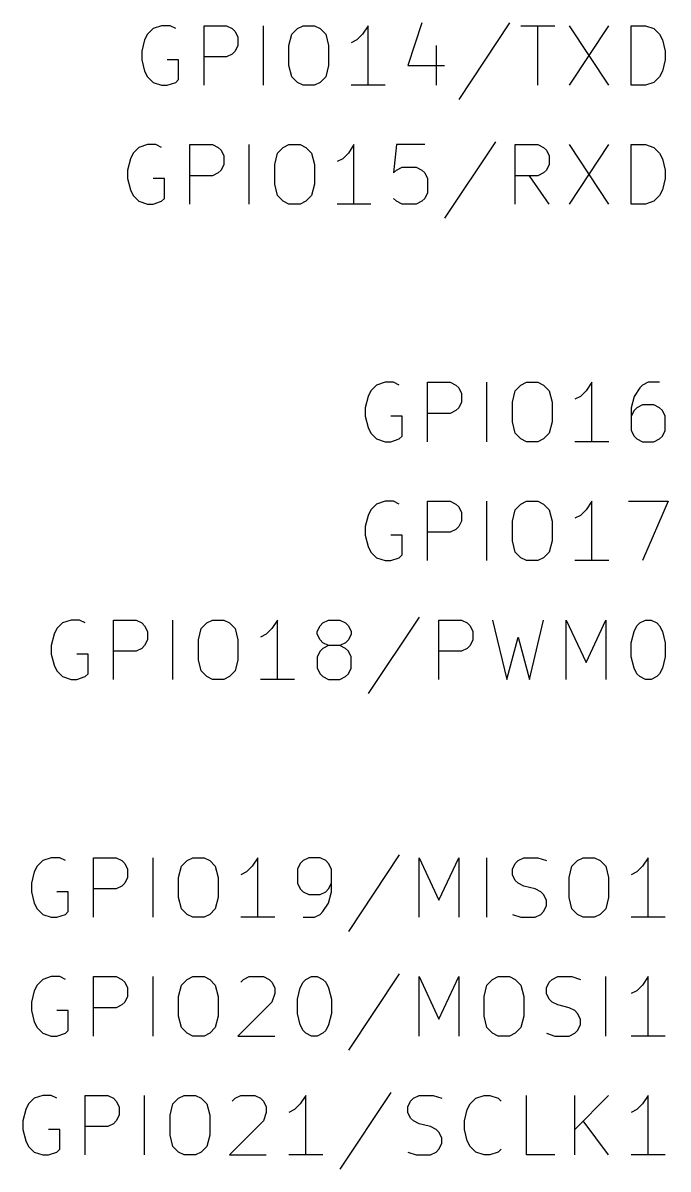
# Model space of a CAD drawing. Extents: x 0.4 to 11.3, y -7.9 to -0.4.
# Drawn here: x 7.36 to 7.903, y -3.185 to -2.221 of the extents above; entities that cross this region are included whole.
import ezdxf

# ---------------------------------------------------------------- set-up
doc = ezdxf.new("R2010")
doc.units = 0
doc.header["$MEASUREMENT"] = 0
doc.layers.add('CYAN2', color=4, linetype='CONTINUOUS')

msp = doc.modelspace()

# ---------------------------------------------------------------- linework, layer by layer
at = {"layer": 'CYAN2', "linetype": 'CONTINUOUS'}
for p, q in [((7.46952, -2.22551), (7.46476, -2.23028)), ((7.47667, -2.22313), (7.46952, -2.22551)), ((7.48381, -2.22313), (7.47667, -2.22313)), ((7.48857, -2.22551), (7.48381, -2.22313)), ((7.51238, -2.27313), (7.51238, -2.22313)), ((7.51238, -2.22313), (7.53143, -2.22313)), ((7.53143, -2.22313), (7.53619, -2.22551)), ((7.53619, -2.22551), (7.53857, -2.22789)), ((7.56238, -2.27313), (7.56238, -2.22313)), ((7.58619, -2.23028), (7.59095, -2.22551)), ((7.59095, -2.22551), (7.59571, -2.22313)), ((7.59571, -2.22313), (7.60524, -2.22313)), ((7.60524, -2.22313), (7.61, -2.22551)), ((7.61, -2.22551), (7.61476, -2.23028)), ((7.65048, -2.22313), (7.64572, -2.23028)), ((7.65048, -2.27313), (7.65048, -2.22313)), ((7.69571, -2.22075), (7.68381, -2.25646)), ((7.76952, -2.22075), (7.72667, -2.28504)), ((7.77905, -2.22313), (7.80762, -2.22313)), ((7.79333, -2.27313), (7.79333, -2.22313)), ((7.81952, -2.22313), (7.85285, -2.27313)), ((7.85285, -2.22313), (7.81952, -2.27313)), ((7.8719, -2.27313), (7.8719, -2.22313)), ((7.8719, -2.22313), (7.88381, -2.22313)), ((7.88381, -2.22313), (7.89095, -2.22551)), ((7.89095, -2.22551), (7.89571, -2.23028)), ((7.46238, -2.23504), (7.46, -2.24456)), ((7.46476, -2.23028), (7.46238, -2.23504)), ((7.53857, -2.22789), (7.54095, -2.23265)), ((7.54095, -2.23265), (7.54095, -2.2398)), ((7.58381, -2.2398), (7.58619, -2.23028)), ((7.61476, -2.23028), (7.61714, -2.2398)), ((7.64095, -2.23504), (7.63619, -2.23742)), ((7.64572, -2.23028), (7.64095, -2.23504)), ((7.89571, -2.23028), (7.89809, -2.23504)), ((7.89809, -2.23504), (7.90047, -2.24456)), ((7.46, -2.24456), (7.46, -2.2517)), ((7.53857, -2.24456), (7.53619, -2.24694)), ((7.54095, -2.2398), (7.53857, -2.24456)), ((7.58381, -2.25646), (7.58381, -2.2398)), ((7.61714, -2.2398), (7.61714, -2.25646)), ((7.70762, -2.2398), (7.70762, -2.27313)), ((7.90047, -2.24456), (7.90047, -2.2517)), ((7.46, -2.2517), (7.46238, -2.26122)), ((7.49095, -2.2517), (7.48143, -2.2517)), ((7.49095, -2.26837), (7.49095, -2.2517)), ((7.53143, -2.24932), (7.51238, -2.24932)), ((7.53619, -2.24694), (7.53143, -2.24932)), ((7.90047, -2.2517), (7.89809, -2.26122)), ((7.46238, -2.26122), (7.46476, -2.26599)), ((7.46476, -2.26599), (7.46952, -2.27075)), ((7.58619, -2.26599), (7.58381, -2.25646)), ((7.59095, -2.27075), (7.58619, -2.26599)), ((7.61476, -2.26599), (7.61, -2.27075)), ((7.61714, -2.25646), (7.61476, -2.26599)), ((7.68381, -2.25646), (7.71476, -2.25646)), ((7.89571, -2.26599), (7.89095, -2.27075)), ((7.89809, -2.26122), (7.89571, -2.26599)), ((7.46952, -2.27075), (7.47667, -2.27313)), ((7.47667, -2.27313), (7.48143, -2.27313)), ((7.48143, -2.27313), (7.48857, -2.27075)), ((7.48857, -2.27075), (7.49095, -2.26837)), ((7.59571, -2.27313), (7.59095, -2.27075)), ((7.60524, -2.27313), (7.59571, -2.27313)), ((7.61, -2.27075), (7.60524, -2.27313)), ((7.66476, -2.27313), (7.63619, -2.27313)), ((7.88381, -2.27313), (7.8719, -2.27313)), ((7.89095, -2.27075), (7.88381, -2.27313)), ((7.46476, -2.32313), (7.45762, -2.32551)), ((7.4719, -2.32313), (7.46476, -2.32313)), ((7.47667, -2.32551), (7.4719, -2.32313)), ((7.50047, -2.37313), (7.50047, -2.32313)), ((7.50047, -2.32313), (7.51952, -2.32313)), ((7.51952, -2.32313), (7.52428, -2.32551)), ((7.55047, -2.37313), (7.55047, -2.32313)), ((7.57905, -2.32551), (7.58381, -2.32313)), ((7.58381, -2.32313), (7.59333, -2.32313)), ((7.59333, -2.32313), (7.59809, -2.32551)), ((7.63857, -2.32313), (7.63381, -2.33028)), ((7.63857, -2.37313), (7.63857, -2.32313)), ((7.67428, -2.32313), (7.67191, -2.34694)), ((7.69809, -2.32313), (7.67428, -2.32313)), ((7.75762, -2.32075), (7.71476, -2.38504)), ((7.77428, -2.37313), (7.77428, -2.32313)), ((7.77428, -2.32313), (7.79333, -2.32313)), ((7.79333, -2.32313), (7.79809, -2.32551)), ((7.81952, -2.32313), (7.85285, -2.37313)), ((7.85285, -2.32313), (7.81952, -2.37313)), ((7.8719, -2.37313), (7.8719, -2.32313)), ((7.8719, -2.32313), (7.88381, -2.32313)), ((7.88381, -2.32313), (7.89095, -2.32551)), ((7.45285, -2.33028), (7.45047, -2.33504)), ((7.45762, -2.32551), (7.45285, -2.33028)), ((7.52428, -2.32551), (7.52667, -2.32789)), ((7.52667, -2.32789), (7.52904, -2.33265)), ((7.52904, -2.33265), (7.52904, -2.3398)), ((7.57191, -2.3398), (7.57428, -2.33028)), ((7.57428, -2.33028), (7.57905, -2.32551)), ((7.59809, -2.32551), (7.60285, -2.33028)), ((7.60285, -2.33028), (7.60524, -2.3398)), ((7.63381, -2.33028), (7.62905, -2.33504)), ((7.79809, -2.32551), (7.80048, -2.32789)), ((7.80048, -2.32789), (7.80285, -2.33265)), ((7.80285, -2.33265), (7.80285, -2.3398)), ((7.89095, -2.32551), (7.89571, -2.33028)), ((7.89571, -2.33028), (7.89809, -2.33504)), ((7.45047, -2.33504), (7.44809, -2.34456)), ((7.52904, -2.3398), (7.52667, -2.34456)), ((7.57191, -2.35646), (7.57191, -2.3398)), ((7.60524, -2.3398), (7.60524, -2.35646)), ((7.62905, -2.33504), (7.62429, -2.33742)), ((7.67428, -2.34456), (7.67905, -2.34218)), ((7.67905, -2.34218), (7.69095, -2.34218)), ((7.69095, -2.34218), (7.69571, -2.34456)), ((7.80285, -2.3398), (7.80048, -2.34456)), ((7.89809, -2.33504), (7.90047, -2.34456)), ((7.44809, -2.34456), (7.44809, -2.3517)), ((7.44809, -2.3517), (7.45047, -2.36122)), ((7.47904, -2.3517), (7.46952, -2.3517)), ((7.47904, -2.36837), (7.47904, -2.3517)), ((7.51952, -2.34932), (7.50047, -2.34932)), ((7.52428, -2.34694), (7.51952, -2.34932)), ((7.52667, -2.34456), (7.52428, -2.34694)), ((7.67191, -2.34694), (7.67428, -2.34456)), ((7.69571, -2.34456), (7.69809, -2.34694)), ((7.69809, -2.34694), (7.70048, -2.3517)), ((7.70048, -2.3517), (7.70048, -2.36361)), ((7.79333, -2.34932), (7.77428, -2.34932)), ((7.80285, -2.37313), (7.78619, -2.34932)), ((7.79809, -2.34694), (7.79333, -2.34932)), ((7.80048, -2.34456), (7.79809, -2.34694)), ((7.90047, -2.3517), (7.89809, -2.36122)), ((7.90047, -2.34456), (7.90047, -2.3517)), ((7.45047, -2.36122), (7.45285, -2.36599)), ((7.57428, -2.36599), (7.57191, -2.35646)), ((7.60524, -2.35646), (7.60285, -2.36599)), ((7.89809, -2.36122), (7.89571, -2.36599)), ((7.45285, -2.36599), (7.45762, -2.37075)), ((7.45762, -2.37075), (7.46476, -2.37313)), ((7.46952, -2.37313), (7.47667, -2.37075)), ((7.47667, -2.37075), (7.47904, -2.36837)), ((7.57905, -2.37075), (7.57428, -2.36599)), ((7.58381, -2.37313), (7.57905, -2.37075)), ((7.59809, -2.37075), (7.59333, -2.37313)), ((7.60285, -2.36599), (7.59809, -2.37075)), ((7.67428, -2.37075), (7.67191, -2.36837)), ((7.67905, -2.37313), (7.67428, -2.37075)), ((7.69571, -2.37075), (7.69095, -2.37313)), ((7.69809, -2.36837), (7.69571, -2.37075)), ((7.70048, -2.36361), (7.69809, -2.36837)), ((7.89095, -2.37075), (7.88381, -2.37313)), ((7.89571, -2.36599), (7.89095, -2.37075)), ((7.46476, -2.37313), (7.46952, -2.37313)), ((7.59333, -2.37313), (7.58381, -2.37313)), ((7.65286, -2.37313), (7.62429, -2.37313)), ((7.69095, -2.37313), (7.67905, -2.37313)), ((7.88381, -2.37313), (7.8719, -2.37313)), ((7.65762, -2.52551), (7.65285, -2.53028)), ((7.66476, -2.52313), (7.65762, -2.52551)), ((7.6719, -2.52313), (7.66476, -2.52313)), ((7.67667, -2.52551), (7.6719, -2.52313)), ((7.70047, -2.57313), (7.70047, -2.52313)), ((7.70047, -2.52313), (7.71952, -2.52313)), ((7.71952, -2.52313), (7.72428, -2.52551)), ((7.72428, -2.52551), (7.72667, -2.52789)), ((7.75047, -2.57313), (7.75047, -2.52313)), ((7.77428, -2.53028), (7.77905, -2.52551)), ((7.77905, -2.52551), (7.78381, -2.52313)), ((7.78381, -2.52313), (7.79333, -2.52313)), ((7.79333, -2.52313), (7.79809, -2.52551)), ((7.79809, -2.52551), (7.80285, -2.53028)), ((7.83857, -2.52313), (7.83381, -2.53028)), ((7.83857, -2.57313), (7.83857, -2.52313)), ((7.88143, -2.52551), (7.87905, -2.52789)), ((7.88619, -2.52313), (7.88143, -2.52551)), ((7.89571, -2.52313), (7.88619, -2.52313)), ((7.65047, -2.53504), (7.64809, -2.54456)), ((7.65285, -2.53028), (7.65047, -2.53504)), ((7.72667, -2.52789), (7.72904, -2.53265)), ((7.72904, -2.53265), (7.72904, -2.5398)), ((7.77191, -2.5398), (7.77428, -2.53028)), ((7.80285, -2.53028), (7.80524, -2.5398)), ((7.82905, -2.53504), (7.82429, -2.53742)), ((7.83381, -2.53028), (7.82905, -2.53504)), ((7.87428, -2.53504), (7.87191, -2.54456)), ((7.87905, -2.52789), (7.87428, -2.53504)), ((7.64809, -2.54456), (7.64809, -2.5517)), ((7.72667, -2.54456), (7.72428, -2.54694)), ((7.72904, -2.5398), (7.72667, -2.54456)), ((7.77191, -2.55646), (7.77191, -2.5398)), ((7.80524, -2.5398), (7.80524, -2.55646)), ((7.87191, -2.54456), (7.87191, -2.56361)), ((7.87667, -2.54456), (7.87428, -2.54694)), ((7.88143, -2.54218), (7.87667, -2.54456)), ((7.89095, -2.54218), (7.88143, -2.54218)), ((7.89571, -2.54456), (7.89095, -2.54218)), ((7.89809, -2.54694), (7.89571, -2.54456)), ((7.64809, -2.5517), (7.65047, -2.56122)), ((7.67904, -2.5517), (7.66952, -2.5517)), ((7.67904, -2.56837), (7.67904, -2.5517)), ((7.71952, -2.54932), (7.70047, -2.54932)), ((7.72428, -2.54694), (7.71952, -2.54932)), ((7.87428, -2.54694), (7.87191, -2.5517)), ((7.90048, -2.5517), (7.89809, -2.54694)), ((7.90048, -2.56361), (7.90048, -2.5517)), ((7.65047, -2.56122), (7.65285, -2.56599)), ((7.77428, -2.56599), (7.77191, -2.55646)), ((7.80524, -2.55646), (7.80285, -2.56599)), ((7.87191, -2.56361), (7.87428, -2.56837)), ((7.89809, -2.56837), (7.90048, -2.56361)), ((7.65285, -2.56599), (7.65762, -2.57075)), ((7.65762, -2.57075), (7.66476, -2.57313)), ((7.66476, -2.57313), (7.66952, -2.57313)), ((7.66952, -2.57313), (7.67667, -2.57075)), ((7.67667, -2.57075), (7.67904, -2.56837)), ((7.77905, -2.57075), (7.77428, -2.56599)), ((7.78381, -2.57313), (7.77905, -2.57075)), ((7.79333, -2.57313), (7.78381, -2.57313)), ((7.79809, -2.57075), (7.79333, -2.57313)), ((7.80285, -2.56599), (7.79809, -2.57075)), ((7.85286, -2.57313), (7.82429, -2.57313)), ((7.87428, -2.56837), (7.87667, -2.57075)), ((7.87667, -2.57075), (7.88143, -2.57313)), ((7.88143, -2.57313), (7.89095, -2.57313)), ((7.89095, -2.57313), (7.89571, -2.57075)), ((7.89571, -2.57075), (7.89809, -2.56837)), ((7.65285, -2.63028), (7.65047, -2.63504)), ((7.65762, -2.62551), (7.65285, -2.63028)), ((7.66476, -2.62313), (7.65762, -2.62551)), ((7.6719, -2.62313), (7.66476, -2.62313)), ((7.67667, -2.62551), (7.6719, -2.62313)), ((7.70047, -2.67313), (7.70047, -2.62313)), ((7.70047, -2.62313), (7.71952, -2.62313)), ((7.71952, -2.62313), (7.72428, -2.62551)), ((7.72428, -2.62551), (7.72667, -2.62789)), ((7.72667, -2.62789), (7.72904, -2.63265)), ((7.75047, -2.67313), (7.75047, -2.62313)), ((7.77191, -2.6398), (7.77428, -2.63028)), ((7.77428, -2.63028), (7.77905, -2.62551)), ((7.77905, -2.62551), (7.78381, -2.62313)), ((7.78381, -2.62313), (7.79333, -2.62313)), ((7.79333, -2.62313), (7.79809, -2.62551)), ((7.79809, -2.62551), (7.80285, -2.63028)), ((7.80285, -2.63028), (7.80524, -2.6398)), ((7.83381, -2.63028), (7.82905, -2.63504)), ((7.83857, -2.62313), (7.83381, -2.63028)), ((7.83857, -2.67313), (7.83857, -2.62313)), ((7.86952, -2.62313), (7.90285, -2.62313)), ((7.90285, -2.62313), (7.88143, -2.67313)), ((7.65047, -2.63504), (7.64809, -2.64456)), ((7.72904, -2.6398), (7.72667, -2.64456)), ((7.72904, -2.63265), (7.72904, -2.6398)), ((7.77191, -2.65646), (7.77191, -2.6398)), ((7.80524, -2.6398), (7.80524, -2.65646)), ((7.82905, -2.63504), (7.82429, -2.63742)), ((7.64809, -2.64456), (7.64809, -2.6517)), ((7.64809, -2.6517), (7.65047, -2.66122)), ((7.67904, -2.6517), (7.66952, -2.6517)), ((7.67904, -2.66837), (7.67904, -2.6517)), ((7.71952, -2.64932), (7.70047, -2.64932)), ((7.72428, -2.64694), (7.71952, -2.64932)), ((7.72667, -2.64456), (7.72428, -2.64694)), ((7.65047, -2.66122), (7.65285, -2.66599)), ((7.77428, -2.66599), (7.77191, -2.65646)), ((7.80524, -2.65646), (7.80285, -2.66599)), ((7.65285, -2.66599), (7.65762, -2.67075)), ((7.65762, -2.67075), (7.66476, -2.67313)), ((7.66952, -2.67313), (7.67667, -2.67075)), ((7.67667, -2.67075), (7.67904, -2.66837)), ((7.77905, -2.67075), (7.77428, -2.66599)), ((7.78381, -2.67313), (7.77905, -2.67075)), ((7.79809, -2.67075), (7.79333, -2.67313)), ((7.80285, -2.66599), (7.79809, -2.67075)), ((7.66476, -2.67313), (7.66952, -2.67313)), ((7.79333, -2.67313), (7.78381, -2.67313)), ((7.85286, -2.67313), (7.82429, -2.67313)), ((7.39333, -2.72551), (7.38857, -2.73028)), ((7.40048, -2.72313), (7.39333, -2.72551)), ((7.40762, -2.72313), (7.40048, -2.72313)), ((7.41238, -2.72551), (7.40762, -2.72313)), ((7.43619, -2.77313), (7.43619, -2.72313)), ((7.43619, -2.72313), (7.45524, -2.72313)), ((7.45524, -2.72313), (7.46, -2.72551)), ((7.46, -2.72551), (7.46238, -2.72789)), ((7.46238, -2.72789), (7.46476, -2.73265)), ((7.48619, -2.77313), (7.48619, -2.72313)), ((7.51, -2.73028), (7.51476, -2.72551)), ((7.51476, -2.72551), (7.51952, -2.72313)), ((7.51952, -2.72313), (7.52905, -2.72313)), ((7.52905, -2.72313), (7.53381, -2.72551)), ((7.53381, -2.72551), (7.53857, -2.73028)), ((7.57429, -2.72313), (7.56953, -2.73028)), ((7.57429, -2.77313), (7.57429, -2.72313)), ((7.60762, -2.73265), (7.61, -2.72789)), ((7.61, -2.72789), (7.61238, -2.72551)), ((7.61238, -2.72551), (7.61715, -2.72313)), ((7.61715, -2.72313), (7.62667, -2.72313)), ((7.62667, -2.72313), (7.63143, -2.72551)), ((7.63143, -2.72551), (7.63381, -2.72789)), ((7.63381, -2.72789), (7.63619, -2.73265)), ((7.69333, -2.72075), (7.65048, -2.78504)), ((7.71, -2.77313), (7.71, -2.72313)), ((7.71, -2.72313), (7.72905, -2.72313)), ((7.72905, -2.72313), (7.73381, -2.72551)), ((7.73381, -2.72551), (7.73619, -2.72789)), ((7.73619, -2.72789), (7.73857, -2.73265)), ((7.75524, -2.72313), (7.76715, -2.77313)), ((7.78619, -2.77313), (7.7981, -2.72313)), ((7.81714, -2.77313), (7.81714, -2.72313)), ((7.81714, -2.72313), (7.83381, -2.75885)), ((7.83381, -2.75885), (7.85048, -2.72313)), ((7.85048, -2.72313), (7.85048, -2.77313)), ((7.87428, -2.73265), (7.87667, -2.72789)), ((7.87667, -2.72789), (7.87905, -2.72551)), ((7.87905, -2.72551), (7.88381, -2.72313)), ((7.88381, -2.72313), (7.88857, -2.72313)), ((7.88857, -2.72313), (7.89333, -2.72551)), ((7.89333, -2.72551), (7.89571, -2.72789)), ((7.89571, -2.72789), (7.89809, -2.73265)), ((7.38619, -2.73504), (7.38381, -2.74456)), ((7.38857, -2.73028), (7.38619, -2.73504)), ((7.46476, -2.73265), (7.46476, -2.7398)), ((7.50762, -2.7398), (7.51, -2.73028)), ((7.53857, -2.73028), (7.54095, -2.7398)), ((7.56476, -2.73504), (7.56, -2.73742)), ((7.56953, -2.73028), (7.56476, -2.73504)), ((7.60762, -2.73504), (7.60762, -2.73265)), ((7.61, -2.7398), (7.60762, -2.73504)), ((7.63619, -2.73504), (7.63381, -2.7398)), ((7.63619, -2.73265), (7.63619, -2.73504)), ((7.73857, -2.73265), (7.73857, -2.7398)), ((7.76715, -2.77313), (7.77667, -2.73742)), ((7.77667, -2.73742), (7.78619, -2.77313)), ((7.87191, -2.74218), (7.87428, -2.73265)), ((7.89809, -2.73265), (7.90048, -2.74218)), ((7.38381, -2.74456), (7.38381, -2.7517)), ((7.46, -2.74694), (7.45524, -2.74932)), ((7.46238, -2.74456), (7.46, -2.74694)), ((7.46476, -2.7398), (7.46238, -2.74456)), ((7.50762, -2.75646), (7.50762, -2.7398)), ((7.54095, -2.7398), (7.54095, -2.75646)), ((7.61238, -2.74218), (7.61, -2.7398)), ((7.61238, -2.74694), (7.61, -2.74932)), ((7.61715, -2.74456), (7.61238, -2.74218)), ((7.61715, -2.74456), (7.61238, -2.74694)), ((7.62667, -2.74456), (7.61715, -2.74456)), ((7.63143, -2.74218), (7.62667, -2.74456)), ((7.63143, -2.74694), (7.62667, -2.74456)), ((7.63381, -2.7398), (7.63143, -2.74218)), ((7.63381, -2.74932), (7.63143, -2.74694)), ((7.73381, -2.74694), (7.72905, -2.74932)), ((7.73619, -2.74456), (7.73381, -2.74694)), ((7.73857, -2.7398), (7.73619, -2.74456)), ((7.87191, -2.75408), (7.87191, -2.74218)), ((7.90048, -2.74218), (7.90048, -2.75408)), ((7.38381, -2.7517), (7.38619, -2.76122)), ((7.41476, -2.7517), (7.40524, -2.7517)), ((7.41476, -2.76837), (7.41476, -2.7517)), ((7.45524, -2.74932), (7.43619, -2.74932)), ((7.51, -2.76599), (7.50762, -2.75646)), ((7.54095, -2.75646), (7.53857, -2.76599)), ((7.61, -2.74932), (7.60762, -2.75408)), ((7.60762, -2.75408), (7.60762, -2.76361)), ((7.63619, -2.75408), (7.63381, -2.74932)), ((7.63619, -2.76361), (7.63619, -2.75408)), ((7.72905, -2.74932), (7.71, -2.74932)), ((7.87428, -2.76361), (7.87191, -2.75408)), ((7.90048, -2.75408), (7.89809, -2.76361)), ((7.38619, -2.76122), (7.38857, -2.76599)), ((7.38857, -2.76599), (7.39333, -2.77075)), ((7.51476, -2.77075), (7.51, -2.76599)), ((7.53857, -2.76599), (7.53381, -2.77075)), ((7.60762, -2.76361), (7.61, -2.76837)), ((7.63381, -2.76837), (7.63619, -2.76361)), ((7.87667, -2.76837), (7.87428, -2.76361)), ((7.89809, -2.76361), (7.89571, -2.76837)), ((7.39333, -2.77075), (7.40048, -2.77313)), ((7.40048, -2.77313), (7.40524, -2.77313)), ((7.40524, -2.77313), (7.41238, -2.77075)), ((7.41238, -2.77075), (7.41476, -2.76837)), ((7.51952, -2.77313), (7.51476, -2.77075)), ((7.52905, -2.77313), (7.51952, -2.77313)), ((7.53381, -2.77075), (7.52905, -2.77313)), ((7.58857, -2.77313), (7.56, -2.77313)), ((7.61, -2.76837), (7.61238, -2.77075)), ((7.61238, -2.77075), (7.61715, -2.77313)), ((7.61715, -2.77313), (7.62667, -2.77313)), ((7.62667, -2.77313), (7.63143, -2.77075)), ((7.63143, -2.77075), (7.63381, -2.76837)), ((7.87905, -2.77075), (7.87667, -2.76837)), ((7.88381, -2.77313), (7.87905, -2.77075)), ((7.88857, -2.77313), (7.88381, -2.77313)), ((7.89333, -2.77075), (7.88857, -2.77313)), ((7.89571, -2.76837), (7.89333, -2.77075)), ((7.67667, -2.92075), (7.63381, -2.98504)), ((7.3719, -2.93028), (7.36952, -2.93504)), ((7.37667, -2.92551), (7.3719, -2.93028)), ((7.38381, -2.92313), (7.37667, -2.92551)), ((7.39095, -2.92313), (7.38381, -2.92313)), ((7.39571, -2.92551), (7.39095, -2.92313)), ((7.41952, -2.97313), (7.41952, -2.92313)), ((7.41952, -2.92313), (7.43857, -2.92313)), ((7.43857, -2.92313), (7.44333, -2.92551)), ((7.44333, -2.92551), (7.44571, -2.92789)), ((7.44571, -2.92789), (7.44809, -2.93265)), ((7.46952, -2.97313), (7.46952, -2.92313)), ((7.49095, -2.9398), (7.49333, -2.93028)), ((7.49333, -2.93028), (7.49809, -2.92551)), ((7.49809, -2.92551), (7.50285, -2.92313)), ((7.50285, -2.92313), (7.51238, -2.92313)), ((7.51238, -2.92313), (7.51714, -2.92551)), ((7.51714, -2.92551), (7.5219, -2.93028)), ((7.5219, -2.93028), (7.52428, -2.9398)), ((7.55286, -2.93028), (7.54809, -2.93504)), ((7.55762, -2.92313), (7.55286, -2.93028)), ((7.55762, -2.97313), (7.55762, -2.92313)), ((7.59333, -2.92789), (7.59095, -2.93265)), ((7.59571, -2.92551), (7.59333, -2.92789)), ((7.60048, -2.92313), (7.59571, -2.92551)), ((7.61, -2.92313), (7.60048, -2.92313)), ((7.61476, -2.92551), (7.61, -2.92313)), ((7.61714, -2.92789), (7.61476, -2.92551)), ((7.61952, -2.93265), (7.61714, -2.92789)), ((7.69333, -2.97313), (7.69333, -2.92313)), ((7.69333, -2.92313), (7.71, -2.95885)), ((7.71, -2.95885), (7.72667, -2.92313)), ((7.72667, -2.92313), (7.72667, -2.97313)), ((7.75047, -2.97313), (7.75047, -2.92313)), ((7.77191, -2.93265), (7.77428, -2.92789)), ((7.77428, -2.92789), (7.77667, -2.92551)), ((7.77667, -2.92551), (7.78143, -2.92313)), ((7.78143, -2.92313), (7.79333, -2.92313)), ((7.79333, -2.92313), (7.80048, -2.92551)), ((7.81952, -2.9398), (7.8219, -2.93028)), ((7.8219, -2.93028), (7.82667, -2.92551)), ((7.82667, -2.92551), (7.83143, -2.92313)), ((7.83143, -2.92313), (7.84095, -2.92313)), ((7.84095, -2.92313), (7.84571, -2.92551)), ((7.84571, -2.92551), (7.85047, -2.93028)), ((7.85047, -2.93028), (7.85285, -2.9398)), ((7.88143, -2.93028), (7.87667, -2.93504)), ((7.88619, -2.92313), (7.88143, -2.93028)), ((7.88619, -2.97313), (7.88619, -2.92313)), ((7.36952, -2.93504), (7.36714, -2.94456)), ((7.44809, -2.9398), (7.44571, -2.94456)), ((7.44809, -2.93265), (7.44809, -2.9398)), ((7.49095, -2.95646), (7.49095, -2.9398)), ((7.52428, -2.9398), (7.52428, -2.95646)), ((7.54809, -2.93504), (7.54333, -2.93742)), ((7.59095, -2.93265), (7.59095, -2.94456)), ((7.61952, -2.9517), (7.61952, -2.93265)), ((7.77191, -2.93742), (7.77191, -2.93265)), ((7.77428, -2.94218), (7.77191, -2.93742)), ((7.81952, -2.95646), (7.81952, -2.9398)), ((7.85285, -2.9398), (7.85285, -2.95646)), ((7.87667, -2.93504), (7.87191, -2.93742)), ((7.36714, -2.94456), (7.36714, -2.9517)), ((7.43857, -2.94932), (7.41952, -2.94932)), ((7.44333, -2.94694), (7.43857, -2.94932)), ((7.44571, -2.94456), (7.44333, -2.94694)), ((7.59095, -2.94456), (7.59333, -2.94932)), ((7.59333, -2.94932), (7.59571, -2.9517)), ((7.61476, -2.9517), (7.61714, -2.94932)), ((7.61714, -2.94932), (7.61952, -2.94456)), ((7.77667, -2.94456), (7.77428, -2.94218)), ((7.78143, -2.94694), (7.77667, -2.94456)), ((7.79095, -2.94932), (7.78143, -2.94694)), ((7.79571, -2.9517), (7.79095, -2.94932)), ((7.36714, -2.9517), (7.36952, -2.96122)), ((7.39809, -2.9517), (7.38857, -2.9517)), ((7.39809, -2.96837), (7.39809, -2.9517)), ((7.49333, -2.96599), (7.49095, -2.95646)), ((7.52428, -2.95646), (7.5219, -2.96599)), ((7.59571, -2.9517), (7.60048, -2.95408)), ((7.60048, -2.95408), (7.61, -2.95408)), ((7.61, -2.95408), (7.61476, -2.9517)), ((7.61714, -2.96122), (7.61952, -2.9517)), ((7.79809, -2.95408), (7.79571, -2.9517)), ((7.80048, -2.95885), (7.79809, -2.95408)), ((7.80048, -2.96361), (7.80048, -2.95885)), ((7.8219, -2.96599), (7.81952, -2.95646)), ((7.85285, -2.95646), (7.85047, -2.96599)), ((7.36952, -2.96122), (7.3719, -2.96599)), ((7.3719, -2.96599), (7.37667, -2.97075)), ((7.39571, -2.97075), (7.39809, -2.96837)), ((7.49809, -2.97075), (7.49333, -2.96599)), ((7.5219, -2.96599), (7.51714, -2.97075)), ((7.61, -2.97075), (7.61238, -2.96837)), ((7.61238, -2.96837), (7.61714, -2.96122)), ((7.79571, -2.97075), (7.79809, -2.96837)), ((7.79809, -2.96837), (7.80048, -2.96361)), ((7.82667, -2.97075), (7.8219, -2.96599)), ((7.85047, -2.96599), (7.84571, -2.97075)), ((7.37667, -2.97075), (7.38381, -2.97313)), ((7.38381, -2.97313), (7.38857, -2.97313)), ((7.38857, -2.97313), (7.39571, -2.97075)), ((7.50285, -2.97313), (7.49809, -2.97075)), ((7.51238, -2.97313), (7.50285, -2.97313)), ((7.51714, -2.97075), (7.51238, -2.97313)), ((7.57191, -2.97313), (7.54333, -2.97313)), ((7.59571, -2.97313), (7.60524, -2.97313)), ((7.60524, -2.97313), (7.61, -2.97075)), ((7.77191, -2.97075), (7.77905, -2.97313)), ((7.77905, -2.97313), (7.79095, -2.97313)), ((7.79095, -2.97313), (7.79571, -2.97075)), ((7.83143, -2.97313), (7.82667, -2.97075)), ((7.84095, -2.97313), (7.83143, -2.97313)), ((7.84571, -2.97075), (7.84095, -2.97313)), ((7.90048, -2.97313), (7.87191, -2.97313)), ((7.37667, -3.02551), (7.3719, -3.03028)), ((7.38381, -3.02313), (7.37667, -3.02551)), ((7.39095, -3.02313), (7.38381, -3.02313)), ((7.39571, -3.02551), (7.39095, -3.02313)), ((7.41952, -3.07313), (7.41952, -3.02313)), ((7.41952, -3.02313), (7.43857, -3.02313)), ((7.43857, -3.02313), (7.44333, -3.02551)), ((7.44333, -3.02551), (7.44571, -3.02789)), ((7.46952, -3.07313), (7.46952, -3.02313)), ((7.49333, -3.03028), (7.49809, -3.02551)), ((7.49809, -3.02551), (7.50285, -3.02313)), ((7.50285, -3.02313), (7.51238, -3.02313)), ((7.51238, -3.02313), (7.51714, -3.02551)), ((7.51714, -3.02551), (7.5219, -3.03028)), ((7.54333, -3.02789), (7.54571, -3.02551)), ((7.54571, -3.02551), (7.55048, -3.02313)), ((7.55048, -3.02313), (7.56238, -3.02313)), ((7.56238, -3.02313), (7.56714, -3.02551)), ((7.56714, -3.02551), (7.56952, -3.02789)), ((7.59571, -3.02789), (7.59809, -3.02551)), ((7.59809, -3.02551), (7.60285, -3.02313)), ((7.60285, -3.02313), (7.60762, -3.02313)), ((7.60762, -3.02313), (7.61238, -3.02551)), ((7.61238, -3.02551), (7.61476, -3.02789)), ((7.67667, -3.02075), (7.63381, -3.08504)), ((7.69333, -3.07313), (7.69333, -3.02313)), ((7.69333, -3.02313), (7.71, -3.05885)), ((7.71, -3.05885), (7.72667, -3.02313)), ((7.72667, -3.02313), (7.72667, -3.07313)), ((7.75047, -3.03028), (7.75524, -3.02551)), ((7.75524, -3.02551), (7.76, -3.02313)), ((7.76, -3.02313), (7.76952, -3.02313)), ((7.76952, -3.02313), (7.77428, -3.02551)), ((7.77428, -3.02551), (7.77904, -3.03028)), ((7.80285, -3.02789), (7.80524, -3.02551)), ((7.80524, -3.02551), (7.81, -3.02313)), ((7.81, -3.02313), (7.8219, -3.02313)), ((7.8219, -3.02313), (7.82905, -3.02551)), ((7.85047, -3.07313), (7.85047, -3.02313)), ((7.88619, -3.02313), (7.88143, -3.03028)), ((7.88619, -3.07313), (7.88619, -3.02313)), ((7.36952, -3.03504), (7.36714, -3.04456)), ((7.3719, -3.03028), (7.36952, -3.03504)), ((7.44571, -3.02789), (7.44809, -3.03265)), ((7.44809, -3.03265), (7.44809, -3.0398)), ((7.49095, -3.0398), (7.49333, -3.03028)), ((7.5219, -3.03028), (7.52428, -3.0398)), ((7.56952, -3.02789), (7.57191, -3.03265)), ((7.57191, -3.03742), (7.56952, -3.04456)), ((7.57191, -3.03265), (7.57191, -3.03742)), ((7.59095, -3.04218), (7.59333, -3.03265)), ((7.59333, -3.03265), (7.59571, -3.02789)), ((7.61476, -3.02789), (7.61714, -3.03265)), ((7.61714, -3.03265), (7.61952, -3.04218)), ((7.74809, -3.0398), (7.75047, -3.03028)), ((7.77904, -3.03028), (7.78143, -3.0398)), ((7.80048, -3.03265), (7.80285, -3.02789)), ((7.80048, -3.03742), (7.80048, -3.03265)), ((7.80285, -3.04218), (7.80048, -3.03742)), ((7.87667, -3.03504), (7.87191, -3.03742)), ((7.88143, -3.03028), (7.87667, -3.03504)), ((7.36714, -3.04456), (7.36714, -3.0517)), ((7.44333, -3.04694), (7.43857, -3.04932)), ((7.44571, -3.04456), (7.44333, -3.04694)), ((7.44809, -3.0398), (7.44571, -3.04456)), ((7.49095, -3.05646), (7.49095, -3.0398)), ((7.52428, -3.0398), (7.52428, -3.05646)), ((7.56952, -3.04456), (7.54095, -3.07313)), ((7.59095, -3.05408), (7.59095, -3.04218)), ((7.61952, -3.04218), (7.61952, -3.05408)), ((7.74809, -3.05646), (7.74809, -3.0398)), ((7.78143, -3.0398), (7.78143, -3.05646)), ((7.80524, -3.04456), (7.80285, -3.04218)), ((7.81, -3.04694), (7.80524, -3.04456)), ((7.81952, -3.04932), (7.81, -3.04694)), ((7.36714, -3.0517), (7.36952, -3.06122)), ((7.39809, -3.0517), (7.38857, -3.0517)), ((7.39809, -3.06837), (7.39809, -3.0517)), ((7.43857, -3.04932), (7.41952, -3.04932)), ((7.49333, -3.06599), (7.49095, -3.05646)), ((7.52428, -3.05646), (7.5219, -3.06599)), ((7.59333, -3.06361), (7.59095, -3.05408)), ((7.61952, -3.05408), (7.61714, -3.06361)), ((7.75047, -3.06599), (7.74809, -3.05646)), ((7.78143, -3.05646), (7.77904, -3.06599)), ((7.82428, -3.0517), (7.81952, -3.04932)), ((7.82667, -3.05408), (7.82428, -3.0517)), ((7.82905, -3.05885), (7.82667, -3.05408)), ((7.36952, -3.06122), (7.3719, -3.06599)), ((7.3719, -3.06599), (7.37667, -3.07075)), ((7.49809, -3.07075), (7.49333, -3.06599)), ((7.5219, -3.06599), (7.51714, -3.07075)), ((7.59571, -3.06837), (7.59333, -3.06361)), ((7.61714, -3.06361), (7.61476, -3.06837)), ((7.75524, -3.07075), (7.75047, -3.06599)), ((7.77904, -3.06599), (7.77428, -3.07075)), ((7.82667, -3.06837), (7.82905, -3.06361)), ((7.82905, -3.06361), (7.82905, -3.05885)), ((7.37667, -3.07075), (7.38381, -3.07313)), ((7.38381, -3.07313), (7.38857, -3.07313)), ((7.38857, -3.07313), (7.39571, -3.07075)), ((7.39571, -3.07075), (7.39809, -3.06837)), ((7.50285, -3.07313), (7.49809, -3.07075)), ((7.51238, -3.07313), (7.50285, -3.07313)), ((7.51714, -3.07075), (7.51238, -3.07313)), ((7.54095, -3.07313), (7.57191, -3.07313)), ((7.59809, -3.07075), (7.59571, -3.06837)), ((7.60285, -3.07313), (7.59809, -3.07075)), ((7.60762, -3.07313), (7.60285, -3.07313)), ((7.61238, -3.07075), (7.60762, -3.07313)), ((7.61476, -3.06837), (7.61238, -3.07075)), ((7.76, -3.07313), (7.75524, -3.07075)), ((7.76952, -3.07313), (7.76, -3.07313)), ((7.77428, -3.07075), (7.76952, -3.07313)), ((7.80048, -3.07075), (7.80762, -3.07313)), ((7.80762, -3.07313), (7.81952, -3.07313)), ((7.81952, -3.07313), (7.82428, -3.07075)), ((7.82428, -3.07075), (7.82667, -3.06837)), ((7.90048, -3.07313), (7.87191, -3.07313)), ((7.37667, -3.12313), (7.36952, -3.12551)), ((7.38381, -3.12313), (7.37667, -3.12313)), ((7.38857, -3.12551), (7.38381, -3.12313)), ((7.41238, -3.17313), (7.41238, -3.12313)), ((7.41238, -3.12313), (7.43143, -3.12313)), ((7.43143, -3.12313), (7.43619, -3.12551)), ((7.46238, -3.17313), (7.46238, -3.12313)), ((7.49095, -3.12551), (7.49571, -3.12313)), ((7.49571, -3.12313), (7.50524, -3.12313)), ((7.50524, -3.12313), (7.51, -3.12551)), ((7.53857, -3.12551), (7.54333, -3.12313)), ((7.54333, -3.12313), (7.55524, -3.12313)), ((7.55524, -3.12313), (7.56, -3.12551)), ((7.59809, -3.12313), (7.59333, -3.13028)), ((7.59809, -3.17313), (7.59809, -3.12313)), ((7.66952, -3.12075), (7.62667, -3.18504)), ((7.68857, -3.12551), (7.69333, -3.12313)), ((7.69333, -3.12313), (7.70524, -3.12313)), ((7.70524, -3.12313), (7.71238, -3.12551)), ((7.74095, -3.12551), (7.74809, -3.12313)), ((7.74809, -3.12313), (7.75285, -3.12313)), ((7.75285, -3.12313), (7.76, -3.12551)), ((7.78381, -3.17313), (7.78381, -3.12313)), ((7.82428, -3.17313), (7.82428, -3.12313)), ((7.85285, -3.12313), (7.82428, -3.1517)), ((7.88619, -3.12313), (7.88143, -3.13028)), ((7.88619, -3.17313), (7.88619, -3.12313)), ((7.36476, -3.13028), (7.36238, -3.13504)), ((7.36952, -3.12551), (7.36476, -3.13028)), ((7.43619, -3.12551), (7.43857, -3.12789)), ((7.43857, -3.12789), (7.44095, -3.13265)), ((7.44095, -3.13265), (7.44095, -3.1398)), ((7.48381, -3.1398), (7.48619, -3.13028)), ((7.48619, -3.13028), (7.49095, -3.12551)), ((7.51, -3.12551), (7.51476, -3.13028)), ((7.51476, -3.13028), (7.51714, -3.1398)), ((7.53619, -3.12789), (7.53857, -3.12551)), ((7.56, -3.12551), (7.56238, -3.12789)), ((7.56238, -3.12789), (7.56476, -3.13265)), ((7.56476, -3.13265), (7.56476, -3.13742)), ((7.59333, -3.13028), (7.58857, -3.13504)), ((7.68381, -3.13265), (7.68619, -3.12789)), ((7.68381, -3.13742), (7.68381, -3.13265)), ((7.68619, -3.12789), (7.68857, -3.12551)), ((7.73381, -3.13504), (7.73619, -3.13028)), ((7.73619, -3.13028), (7.74095, -3.12551)), ((7.76, -3.12551), (7.76238, -3.12789)), ((7.88143, -3.13028), (7.87667, -3.13504)), ((7.36238, -3.13504), (7.36, -3.14456)), ((7.44095, -3.1398), (7.43857, -3.14456)), ((7.48381, -3.15646), (7.48381, -3.1398)), ((7.51714, -3.1398), (7.51714, -3.15646)), ((7.56476, -3.13742), (7.56238, -3.14456)), ((7.58857, -3.13504), (7.58381, -3.13742)), ((7.68619, -3.14218), (7.68381, -3.13742)), ((7.68857, -3.14456), (7.68619, -3.14218)), ((7.73143, -3.14456), (7.73381, -3.13504)), ((7.87667, -3.13504), (7.87191, -3.13742)), ((7.36, -3.14456), (7.36, -3.1517)), ((7.36, -3.1517), (7.36238, -3.16122)), ((7.39095, -3.1517), (7.38143, -3.1517)), ((7.39095, -3.16837), (7.39095, -3.1517)), ((7.43143, -3.14932), (7.41238, -3.14932)), ((7.43619, -3.14694), (7.43143, -3.14932)), ((7.43857, -3.14456), (7.43619, -3.14694)), ((7.56238, -3.14456), (7.53381, -3.17313)), ((7.69333, -3.14694), (7.68857, -3.14456)), ((7.70286, -3.14932), (7.69333, -3.14694)), ((7.70762, -3.1517), (7.70286, -3.14932)), ((7.71, -3.15408), (7.70762, -3.1517)), ((7.73143, -3.1517), (7.73143, -3.14456)), ((7.73381, -3.16122), (7.73143, -3.1517)), ((7.85285, -3.17313), (7.83143, -3.14456)), ((7.36238, -3.16122), (7.36476, -3.16599)), ((7.48619, -3.16599), (7.48381, -3.15646)), ((7.51714, -3.15646), (7.51476, -3.16599)), ((7.71238, -3.15885), (7.71, -3.15408)), ((7.71238, -3.16361), (7.71238, -3.15885)), ((7.73619, -3.16599), (7.73381, -3.16122)), ((7.36476, -3.16599), (7.36952, -3.17075)), ((7.36952, -3.17075), (7.37667, -3.17313)), ((7.38143, -3.17313), (7.38857, -3.17075)), ((7.38857, -3.17075), (7.39095, -3.16837)), ((7.49095, -3.17075), (7.48619, -3.16599)), ((7.49571, -3.17313), (7.49095, -3.17075)), ((7.51, -3.17075), (7.50524, -3.17313)), ((7.51476, -3.16599), (7.51, -3.17075)), ((7.68381, -3.17075), (7.69095, -3.17313)), ((7.70286, -3.17313), (7.70762, -3.17075)), ((7.70762, -3.17075), (7.71, -3.16837)), ((7.71, -3.16837), (7.71238, -3.16361)), ((7.74095, -3.17075), (7.73619, -3.16599)), ((7.74809, -3.17313), (7.74095, -3.17075)), ((7.76, -3.17075), (7.75285, -3.17313)), ((7.76238, -3.16837), (7.76, -3.17075)), ((7.37667, -3.17313), (7.38143, -3.17313)), ((7.50524, -3.17313), (7.49571, -3.17313)), ((7.53381, -3.17313), (7.56476, -3.17313)), ((7.61238, -3.17313), (7.58381, -3.17313)), ((7.69095, -3.17313), (7.70286, -3.17313)), ((7.75285, -3.17313), (7.74809, -3.17313)), ((7.80762, -3.17313), (7.78381, -3.17313)), ((7.90048, -3.17313), (7.87191, -3.17313))]:
    msp.add_line(p, q, dxfattribs=at)

doc.saveas('drawing.dxf')
